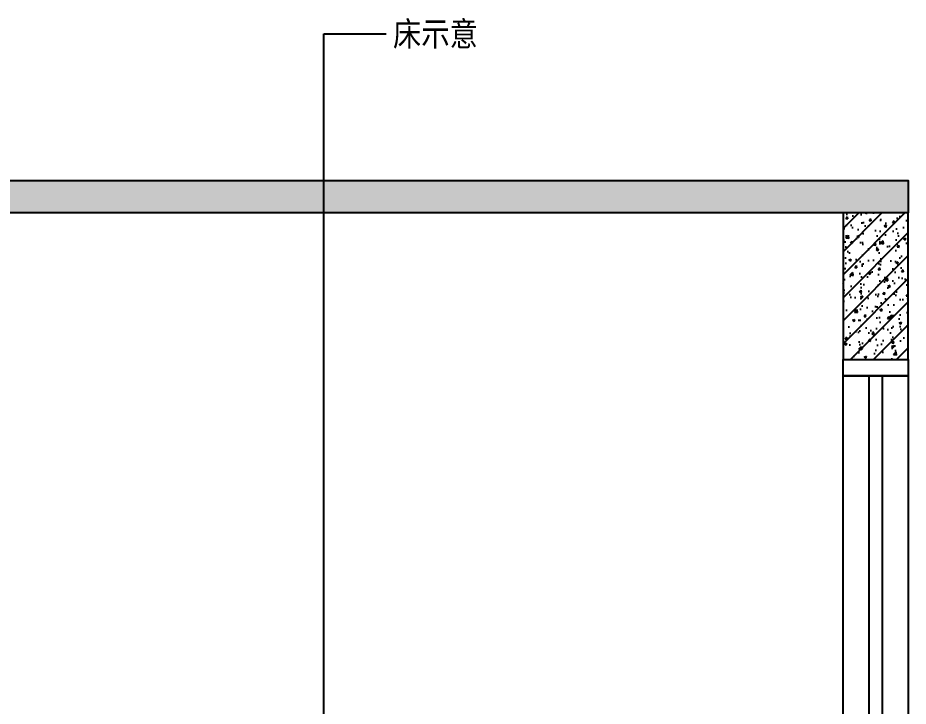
# Model space of a CAD drawing. Extents: x 468514 to 728049, y -74127 to 69080.
# Drawn here: x 503464 to 506200, y -69092 to -66977 of the extents above; entities that cross this region are included whole.
import ezdxf

# ---------------------------------------------------------------- set-up
doc = ezdxf.new("R2010")
doc.units = 0
doc.header["$LTSCALE"] = 500
doc.header["$MEASUREMENT"] = 0
for name, color, linetype in [('E 立面墙体', 245, 'Continuous'), ('E 立面标注尺寸', 9, 'Continuous'), ('E 立面门', 107, 'Continuous')]:
    doc.layers.add(name, color=color, linetype=linetype)
doc.styles.add('PDC DIM', font='PMingLiU-ExtB.ttf', dxfattribs={"width": 0.85})
doc.dimstyles.new('PDC-A2', dxfattribs={"dimscale": 0, "dimtxt": 2.5, "dimasz": 1, "dimexe": 1, "dimexo": 1, "dimgap": 0.7, "dimtad": 1, "dimdec": 0, "dimtxsty": 'PDC DIM', "dimblk": 'ARCHTICK', "dimcen": 1, "dimdle": 1, "dimclrd": 8, "dimclre": 8, "dimclrt": 9, "dimadec": 0, "dimazin": 0, "dimtfac": 1, "dimtdec": 0, "dimtix": 1, "dimtmove": 2, "dimatfit": 3, "dimldrblk": 'PDC A2 T R', "dimfxl": 10, "dimfxlon": 1, "dimarcsym": 0})

# ---------------------------------------------------------------- blocks, each defined once
blk = doc.blocks.new('_ArchTick')
at = {"color": 0, "linetype": 'ByBlock', "const_width": 0.4}
blk.add_lwpolyline([(-0.5, -0.5), (0.5, 0.5)], dxfattribs=at)
blk = doc.blocks.new('PDC A2 T R')
at = {"color": 0, "linetype": 'ByBlock'}
blk.add_line((0, 0), (-2, 0), dxfattribs=at)
for points in [[(-2.147, 0.886), (-1.491, 1.345), (-0.6, 0), (0, 0)], [(-2.147, -0.886), (-1.491, -1.345), (-0.6, 0), (0, 0)]]:
    blk.add_solid(points, dxfattribs=at)

msp = doc.modelspace()

# ---------------------------------------------------------------- hatches: boundary and pattern name
at = {"layer": 'E 立面墙体'}
h = msp.add_hatch(color=250, dxfattribs=at)
h.dxf.hatch_style = 1
h.paths.add_polyline_path([(501500.4, -67476.5), (506200.4, -67476.5), (506200.4, -67576.5), (501500.4, -67576.5)])
h = msp.add_hatch(dxfattribs=at)
h.set_pattern_fill('钢筋混凝土', color=250, scale=10, pattern_type=2)
h.set_pattern_definition([(45, (4306.397, -70101.5), (-35.355339, 35.355339), []), (50, (4306.397, -70101.5), (71.726018, -6.2752135), [7.5, -82.5]), (355, (4306.4, -70101.5), (-13.875133, 75.219213), [6, -66]), (100.4514, (4312.374, -70102.02), (57.850938, 68.943954), [6.374019, -70.114211]), (46.1842, (4306.4, -70081.5), (106.724105, -16.551901), [11.25, -123.75]), (96.6356, (4315.29, -70082.88), (93.46627, 97.411787), [9.561029, -105.1713]), (351.1842, (4306.4, -70081.5), (93.466195, 97.41186), [9, -99]), (21, (4316.397, -70086.5), (59.690705, -40.261889), [7.5, -82.5]), (326, (4316.4, -70086.5), (24.331533, 72.515005), [6, -66]), (71.4514, (4321.37, -70089.855), (84.022263, 32.25305), [6.374019, -70.114211]), (37.5, (4306.397, -70101.5), (1.2159855, 33.2893854), [0.5, -65.2, 0.5, -67, 0.5, -66.25]), (7.5, (4306.397, -70101.5), (26.3069537, 39.4411712), [0.5, -38.2, 0.5, -63.7, 0.5, -25.25]), (327.5, (4284.097, -70101.5), (53.3822436, -2.2554872), [0.5, -25, 0.5, -78, 0.5, -103.5]), (317.5, (4274.097, -70101.5), (58.318617, 10.0104982), [0.5, -32.5, 0.5, -51.8, 0.5, -73.5])])
h.paths.add_polyline_path([(506000.4, -68026.5), (506200.4, -68026.5), (506200.4, -67576.5), (506000.4, -67576.5)])

# ---------------------------------------------------------------- linework, layer by layer
for points in [[(501500.4, -67476.5), (506200.4, -67476.5), (506200.4, -67576.5), (501500.4, -67576.5)], [(506000.4, -68026.5), (506200.4, -68026.5), (506200.4, -67576.5), (506000.4, -67576.5)]]:
    msp.add_lwpolyline(points, close=True, dxfattribs=at)
at = {"layer": 'E 立面门'}
for points in [[(506000.4, -68026.5), (506200.4, -68026.5), (506200.4, -68076.5), (506000.4, -68076.5)], [(506200.4, -69626.5), (506000.4, -69626.5), (506000.4, -68076.5), (506200.4, -68076.5)], [(506080.4, -68076.5), (506120.4, -68076.5), (506120.4, -69626.5), (506080.4, -69626.5)]]:
    msp.add_lwpolyline(points, close=True, dxfattribs=at)

# ---------------------------------------------------------------- texts
at = {"layer": 'E 立面标注尺寸', "color": 9, "insert": (504616.8, -66989), "char_height": 75, "attachment_point": 1, "style": 'PDC DIM'}
msp.add_mtext('{\\fPMingLiU|b0|i0|c136|p18;床示意}', dxfattribs=at)

# ---------------------------------------------------------------- leaders
at = {"layer": 'E 立面标注尺寸', "annotation_type": 0, "has_hookline": 1, "hookline_direction": 0, "text_width": 264.6}
msp.add_leader([(504404.1, -69616.5), (504404.1, -67026.5), (504595.8, -67026.5)], dimstyle='PDC-A2', override={"dimscale": 30.000004, "dimtad": 0}, dxfattribs=at)

doc.saveas('drawing.dxf')
